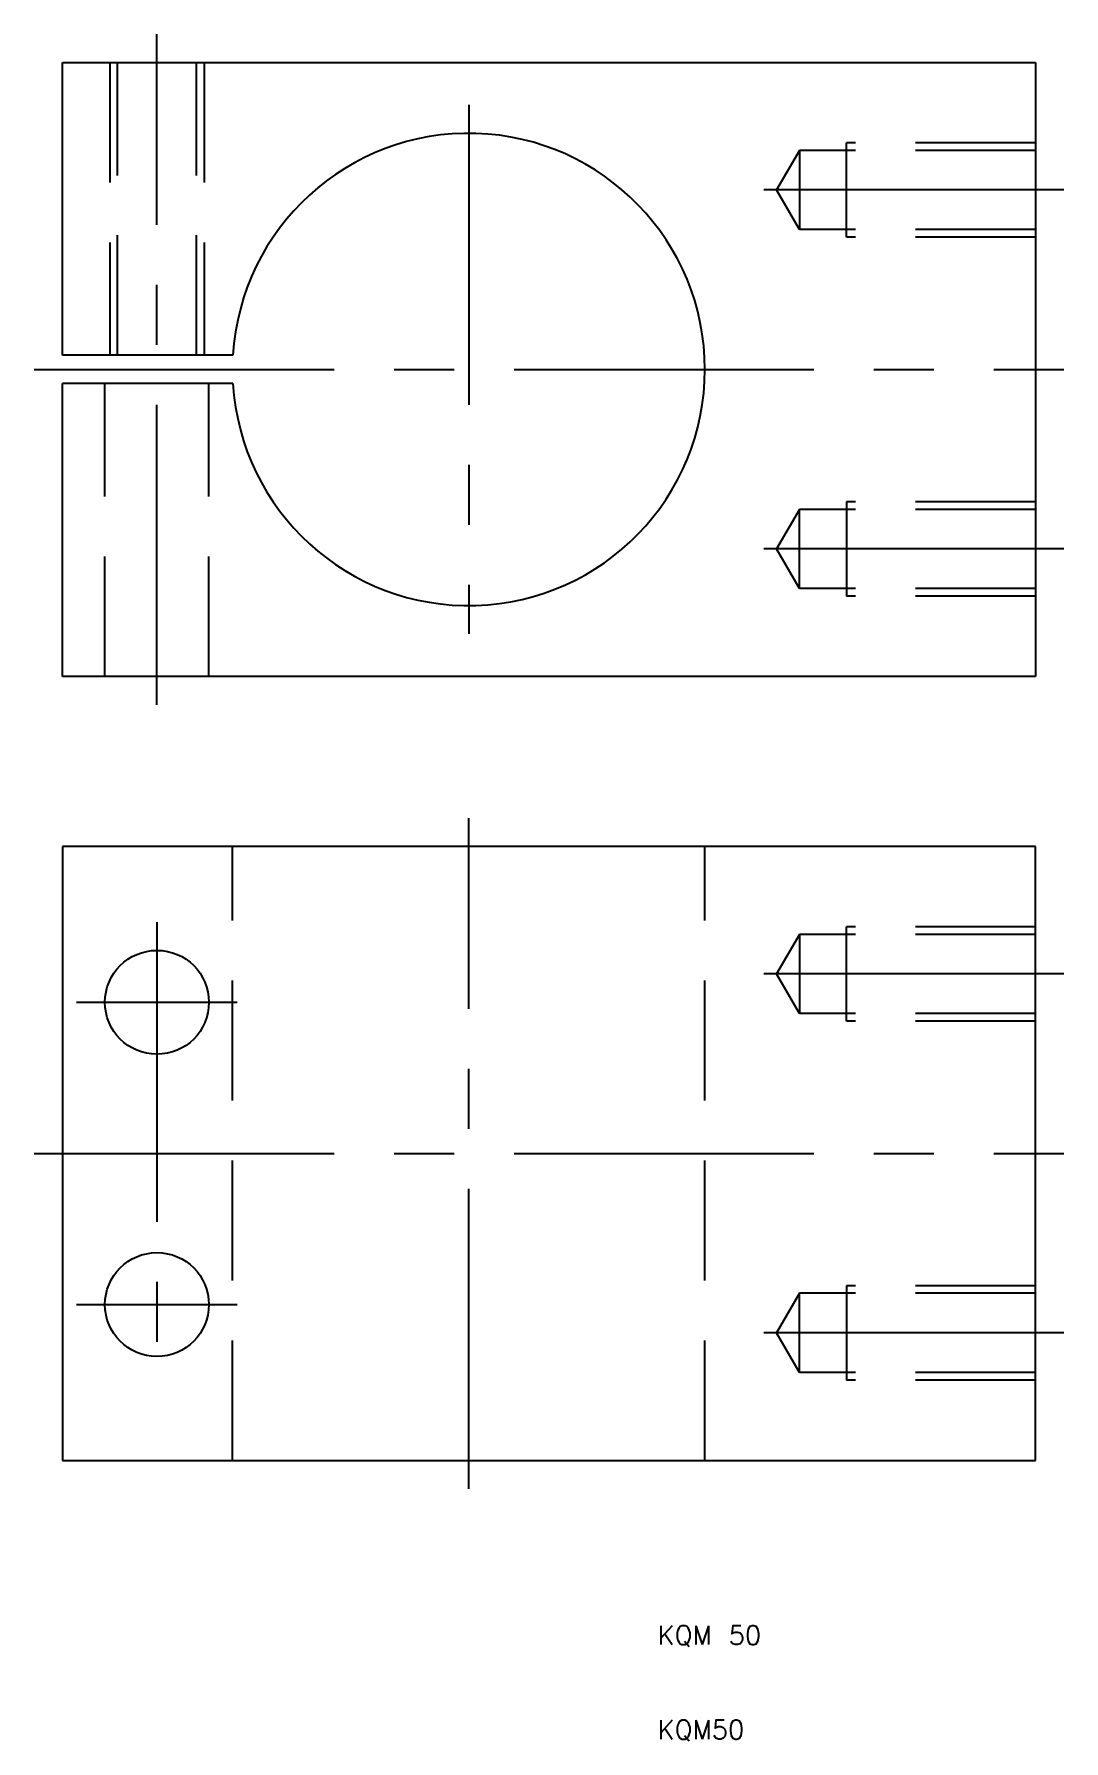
# Model space of a CAD drawing. Extents: x -56 to 53, y 10 to 190.
import ezdxf

# ---------------------------------------------------------------- set-up
doc = ezdxf.new("R2010")
doc.units = 0
doc.linetypes.add('CENTER', pattern=[50.8, 31.75, -6.35, 6.35, -6.35])
doc.linetypes.add('DASHED', pattern=[19.05, 12.7, -6.35])
doc.layers.get('0').update_dxf_attribs({"linetype": 'CONTINUOUS'})
doc.layers.add('CENTER', color=1, linetype='CENTER')
doc.styles.get("Standard").update_dxf_attribs({"font": 'txt.shx'})

msp = doc.modelspace()

# ---------------------------------------------------------------- linework, layer by layer
for p, q in [((-53, 187.5), (50, 187.5)), ((-53, 156.5), (-53, 187.5)), ((50, 187.5), (50, 122.5)), ((-34.95, 156.5), (-53, 156.5)), ((-34.95, 153.5), (-53, 153.5)), ((-53, 122.5), (-53, 153.5)), ((50, 122.5), (-53, 122.5)), ((-53, 104.5), (-53, 39.5)), ((50, 104.5), (-53, 104.5)), ((50, 39.5), (50, 104.5)), ((-53, 39.5), (50, 39.5))]:
    msp.add_line(p, q)
at = {"color": 3, "linetype": 'DASHED'}
for p, q in [((-48, 187.5), (-48, 156.5)), ((-47.19, 156.5), (-47.19, 187.5)), ((-38.81, 156.5), (-38.81, 187.5)), ((-38, 187.5), (-38, 156.5)), ((30, 169), (30, 179)), ((50, 179), (30, 179)), ((25, 178.19), (22.58, 174)), ((25, 178.19), (25, 169.81)), ((50, 178.19), (25, 178.19)), ((25, 169.81), (22.58, 174)), ((50, 169.81), (25, 169.81)), ((50, 169), (30, 169)), ((-48.5, 122.5), (-48.5, 153.5)), ((-37.5, 122.5), (-37.5, 153.5)), ((50, 141), (30, 141)), ((30, 141), (30, 131)), ((25, 140.19), (22.58, 136)), ((50, 140.19), (25, 140.19)), ((25, 131.81), (25, 140.19)), ((25, 131.81), (22.58, 136)), ((50, 131.81), (25, 131.81)), ((50, 131), (30, 131)), ((-35, 39.5), (-35, 104.5)), ((15, 39.5), (15, 104.5)), ((30, 86), (30, 96)), ((50, 96), (30, 96)), ((25, 95.19), (22.58, 91)), ((25, 95.19), (25, 86.81)), ((50, 95.19), (25, 95.19)), ((25, 86.81), (22.58, 91)), ((50, 86.81), (25, 86.81)), ((50, 86), (30, 86)), ((30, 58), (30, 48)), ((50, 58), (30, 58)), ((25, 57.19), (22.58, 53)), ((25, 48.81), (25, 57.19)), ((50, 57.19), (25, 57.19)), ((25, 48.81), (22.58, 53)), ((50, 48.81), (25, 48.81)), ((50, 48), (30, 48))]:
    msp.add_line(p, q, dxfattribs=at)
for centre in [(-43, 88), (-43, 56)]:
    msp.add_circle(centre, 5.5)
msp.add_arc((-10, 155), 25, 183.4398, 176.5602)
at = {"layer": 'CENTER'}
for p, q in [((-43, 119.5), (-43, 190.5)), ((-10, 183), (-10, 127)), ((53, 174), (19.58, 174)), ((-56, 155), (53, 155)), ((53, 136), (19.58, 136)), ((-10, 36.5), (-10, 107.5)), ((-43, 96.5), (-43, 47.5)), ((53, 91), (19.58, 91)), ((-51.5, 88), (-34.5, 88)), ((-56, 72), (53, 72)), ((-51.5, 56), (-34.5, 56)), ((53, 53), (19.58, 53))]:
    msp.add_line(p, q, dxfattribs=at)

# ---------------------------------------------------------------- texts
for s, p in [('KQM 50', (10, 20)), ('KQM50', (10, 10))]:
    msp.add_text(s, height=2).set_placement(p)

doc.saveas('drawing.dxf')
